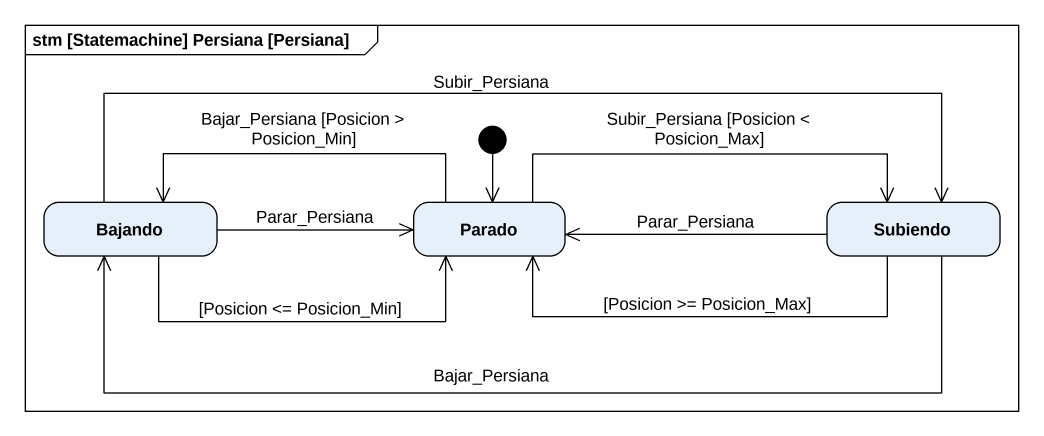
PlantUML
@startuml
mainframe stm [Statemachine] Persiana [Persiana]
hide empty description
state Bajando
state Parado
state Subiendo
[*] --> Parado
Bajando -right-> Parado : [Posicion <= Posicion_Min]
Bajando -right-> Parado : Parar_Persiana
Bajando -right-> Subiendo : Subir_Persiana
Parado -left-> Bajando : Bajar_Persiana [Posicion > Posicion_Min]
Parado -right-> Subiendo : Subir_Persiana [Posicion < Posicion_Max]
Subiendo -left-> Bajando : Bajar_Persiana
Subiendo -left-> Parado : [Posicion >= Posicion_Max]
Subiendo -left-> Parado : Parar_Persiana
@enduml
